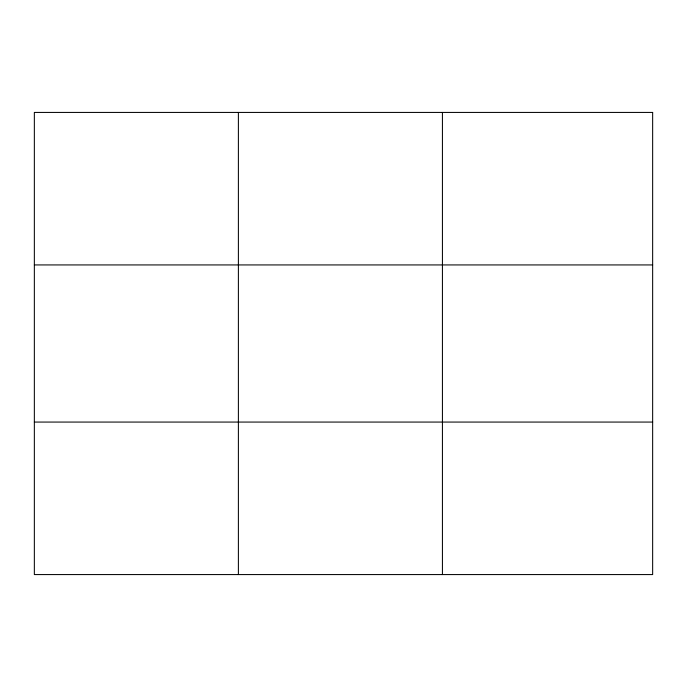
<?xml version="1.0" encoding="UTF-8"?>
<svg xmlns="http://www.w3.org/2000/svg" width="687" height="687" viewBox="0 0 687 687"><rect width="100%" height="100%" fill="white"/><g stroke="black" fill="none" stroke-linecap="round" stroke-linejoin="round"><path stroke-width="1.03" d="M238.389 112.428L238.389 574.572M442.428 112.428L442.428 574.572M34.35 264.933L652.65 264.933M34.35 422.067L652.65 422.067M652.65 112.428L652.65 574.572L34.35 574.572L34.35 112.428L652.65 112.428"/></g></svg>
